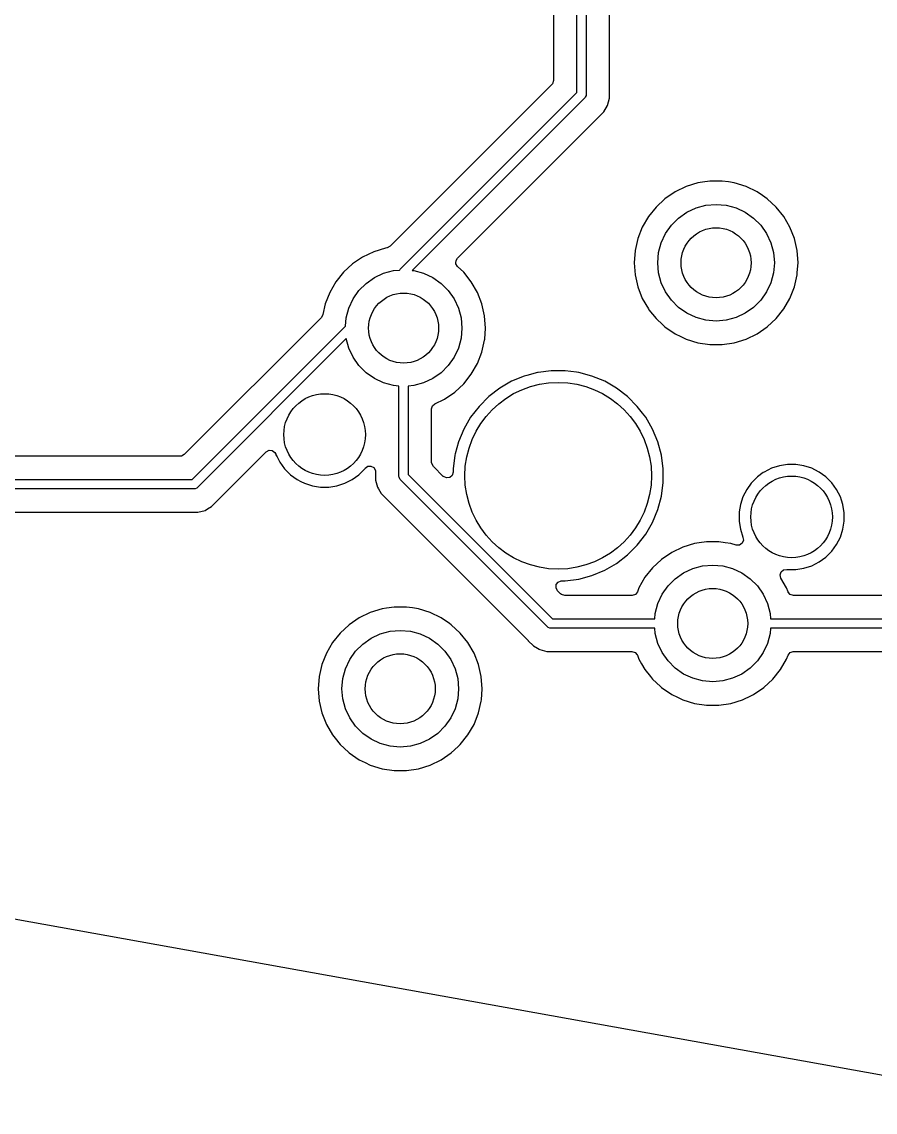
# Model space of a CAD drawing. Extents: x 98 to 223, y -135 to -41.
# Drawn here: x 175.02 to 193.3, y -131.41 to -108.06 of the extents above; entities that cross this region are included whole.
import ezdxf

# ---------------------------------------------------------------- set-up
doc = ezdxf.new("R2010")
doc.units = 0
doc.layers.add('BLACK', color=7, linetype='CONTINUOUS')

msp = doc.modelspace()

# ---------------------------------------------------------------- linework, layer by layer
at = {"layer": 'BLACK', "linetype": 'CONTINUOUS'}
for p, q in [((186.9075, -109.575453), (186.9075, -99.348751)), ((187.1075, -99.348751), (187.1075, -109.616875)), ((186.407, -99.839136), (186.407, -109.316777)), ((187.608, -109.260321), (187.608, -106.979963)), ((187.608, -109.530204), (187.608, -109.260321)), ((186.370681, -109.404458), (182.908918, -112.86622)), ((186.387315, -109.383816), (186.370681, -109.404458)), ((186.407, -109.316777), (186.387315, -109.383816)), ((183.126789, -113.356164), (186.9075, -109.575453)), ((187.078211, -109.687585), (183.382143, -113.383653)), ((187.090648, -109.672432), (187.078211, -109.687585)), ((187.105579, -109.636384), (187.090648, -109.672432)), ((187.1075, -109.616875), (187.105579, -109.636384)), ((187.567077, -109.848659), (187.608001, -109.695932)), ((187.608001, -109.530222), (187.608, -109.530204)), ((187.608001, -109.537817), (187.608001, -109.530222)), ((187.608001, -109.695932), (187.608001, -109.537817)), ((184.350095, -113.123513), (187.48802, -109.985591)), ((187.48802, -109.985591), (187.567077, -109.848659)), ((189.250768, -111.584692), (189.014398, -111.698521)), ((189.501471, -111.50736), (189.250768, -111.584692)), ((189.501477, -111.507359), (189.501471, -111.50736)), ((189.50148, -111.507358), (189.501477, -111.507359)), ((189.599342, -111.492607), (189.50148, -111.507358)), ((189.760907, -111.468254), (189.599342, -111.492607)), ((189.760913, -111.468254), (189.760907, -111.468254)), ((190.023277, -111.468254), (189.760913, -111.468254)), ((190.023282, -111.468254), (190.023277, -111.468254)), ((190.157918, -111.488548), (190.023282, -111.468254)), ((190.28271, -111.507358), (190.157918, -111.488548)), ((190.282714, -111.507359), (190.28271, -111.507358)), ((190.282718, -111.50736), (190.282714, -111.507359)), ((190.533422, -111.584692), (190.282718, -111.50736)), ((190.769791, -111.698521), (190.53342, -111.584692)), ((190.53342, -111.584692), (190.533422, -111.584692)), ((188.797615, -111.846321), (188.605293, -112.024768)), ((189.014397, -111.698522), (188.797615, -111.846321)), ((189.014398, -111.698521), (189.014397, -111.698522)), ((190.769792, -111.698522), (190.769791, -111.698521)), ((190.769795, -111.698524), (190.769792, -111.698522)), ((190.769799, -111.698526), (190.769795, -111.698524)), ((190.888693, -111.779587), (190.769799, -111.698526)), ((190.986574, -111.846321), (190.888693, -111.779587)), ((191.178896, -112.024768), (190.986574, -111.846321)), ((188.605293, -112.024768), (188.441709, -112.229897)), ((189.267095, -112.136222), (189.46457, -112.044138)), ((189.46457, -112.044138), (189.675035, -111.987744)), ((189.675035, -111.987744), (189.892095, -111.968754)), ((189.892095, -111.968754), (190.109155, -111.987744)), ((190.109155, -111.987744), (190.31962, -112.044138)), ((190.31962, -112.044138), (190.517095, -112.136222)), ((191.178899, -112.024772), (191.178896, -112.024768)), ((191.1789, -112.024773), (191.178899, -112.024772)), ((191.342481, -112.229897), (191.1789, -112.024773)), ((188.441709, -112.229897), (188.310527, -112.45711)), ((188.934539, -112.415269), (189.08861, -112.261198)), ((189.08861, -112.261198), (189.267095, -112.136222)), ((190.517095, -112.136222), (190.69558, -112.261198)), ((190.69558, -112.261198), (190.849651, -112.415269)), ((191.473663, -112.457111), (191.342481, -112.229897)), ((188.310527, -112.45711), (188.214677, -112.701332)), ((188.809563, -112.593754), (188.934539, -112.415269)), ((190.849651, -112.415269), (190.974627, -112.593754)), ((191.569515, -112.701338), (191.473663, -112.457111)), ((188.214671, -112.701351), (188.156292, -112.957128)), ((188.214677, -112.701332), (188.214671, -112.701351)), ((188.717479, -112.791229), (188.809563, -112.593754)), ((190.974627, -112.593754), (191.066711, -112.791229)), ((191.627897, -112.957124), (191.569515, -112.701338)), ((182.556173, -112.983438), (182.319803, -113.097267)), ((182.806882, -112.906104), (182.556173, -112.983438)), ((182.806885, -112.906103), (182.806882, -112.906104)), ((182.839723, -112.901153), (182.806885, -112.906103)), ((182.847595, -112.899705), (182.839723, -112.901153)), ((182.908918, -112.86622), (182.847595, -112.899705)), ((188.156291, -112.957133), (188.136687, -113.218749)), ((188.156292, -112.957128), (188.156291, -112.957133)), ((188.642095, -113.218754), (188.661085, -113.001694)), ((188.661085, -113.001694), (188.717479, -112.791229)), ((191.066711, -112.791229), (191.123105, -113.001694)), ((191.123105, -113.001694), (191.142095, -113.218754)), ((191.627897, -112.957128), (191.627897, -112.957124)), ((191.627898, -112.957133), (191.627897, -112.957128)), ((191.647503, -113.218749), (191.627898, -112.957133)), ((182.10302, -113.245067), (181.910698, -113.423514)), ((182.319802, -113.097268), (182.10302, -113.245067)), ((182.319803, -113.097267), (182.319802, -113.097268)), ((184.317682, -113.242062), (184.318475, -113.218749)), ((184.353437, -113.302091), (184.317682, -113.242062)), ((184.318475, -113.218749), (184.320057, -113.172233)), ((184.320057, -113.172233), (184.350095, -113.123513)), ((188.136687, -113.218749), (188.136687, -113.218758)), ((188.136687, -113.218758), (188.156291, -113.480374)), ((188.661085, -113.435814), (188.642095, -113.218754)), ((191.142095, -113.218754), (191.123105, -113.435814)), ((191.631655, -113.430235), (191.647503, -113.218758)), ((191.647503, -113.218758), (191.647503, -113.218749)), ((181.910698, -113.423514), (181.747114, -113.628643)), ((182.5725, -113.534968), (182.769975, -113.442884)), ((182.769975, -113.442884), (182.98044, -113.38649)), ((182.98044, -113.38649), (183.112867, -113.374904)), ((183.112867, -113.374904), (183.114353, -113.371318)), ((183.114353, -113.371318), (183.126789, -113.356164)), ((183.382143, -113.383653), (183.41456, -113.38649)), ((183.41456, -113.38649), (183.625025, -113.442884)), ((183.625025, -113.442884), (183.8225, -113.534968)), ((184.484301, -113.423514), (184.353437, -113.302091)), ((184.484304, -113.423518), (184.484301, -113.423514)), ((184.484305, -113.423519), (184.484304, -113.423518)), ((184.647886, -113.628643), (184.484305, -113.423519)), ((188.156291, -113.480374), (188.156292, -113.480379)), ((188.156292, -113.480379), (188.214671, -113.736156)), ((188.717479, -113.646279), (188.661085, -113.435814)), ((191.123105, -113.435814), (191.066711, -113.646279)), ((191.569515, -113.73617), (191.627897, -113.480384)), ((191.627897, -113.480384), (191.631655, -113.430235)), ((181.747114, -113.628643), (181.615932, -113.855856)), ((182.239944, -113.814015), (182.394015, -113.659944)), ((182.394015, -113.659944), (182.5725, -113.534968)), ((183.8225, -113.534968), (184.000985, -113.659944)), ((184.000985, -113.659944), (184.155056, -113.814015)), ((184.779068, -113.855857), (184.647886, -113.628643)), ((188.809563, -113.843754), (188.717479, -113.646279)), ((191.066711, -113.646279), (190.974627, -113.843754)), ((181.615932, -113.855856), (181.520082, -114.100078)), ((182.114968, -113.9925), (182.239944, -113.814015)), ((184.155056, -113.814015), (184.280032, -113.9925)), ((184.87492, -114.100084), (184.779068, -113.855857)), ((188.214671, -113.736156), (188.214673, -113.736165)), ((188.214673, -113.736165), (188.214675, -113.73617)), ((188.214675, -113.73617), (188.310527, -113.980397)), ((188.934539, -114.022239), (188.809563, -113.843754)), ((190.974627, -113.843754), (190.849651, -114.022239)), ((191.473663, -113.980397), (191.569515, -113.73617)), ((181.520077, -114.100095), (181.468201, -114.327378)), ((181.520082, -114.100078), (181.520077, -114.100095)), ((182.022884, -114.189975), (182.114968, -113.9925)), ((184.280032, -113.9925), (184.372116, -114.189975)), ((184.933302, -114.35587), (184.87492, -114.100084)), ((188.310527, -113.980397), (188.441709, -114.207611)), ((189.08861, -114.17631), (188.934539, -114.022239)), ((189.267095, -114.301286), (189.08861, -114.17631)), ((190.69558, -114.17631), (190.517095, -114.301286)), ((190.849651, -114.022239), (190.69558, -114.17631)), ((191.342481, -114.207611), (191.473663, -113.980397)), ((181.434991, -114.387466), (178.498232, -117.324227)), ((181.468201, -114.327378), (181.434991, -114.387466)), ((181.950829, -114.579442), (181.96649, -114.40044)), ((181.96649, -114.40044), (182.022884, -114.189975)), ((184.372116, -114.189975), (184.42851, -114.40044)), ((184.42851, -114.40044), (184.4475, -114.6175)), ((184.933302, -114.355874), (184.933302, -114.35587)), ((184.933303, -114.355879), (184.933302, -114.355874)), ((184.952908, -114.617495), (184.933303, -114.355879)), ((188.441709, -114.207611), (188.454665, -114.223857)), ((188.454665, -114.223857), (188.605293, -114.412739)), ((188.605293, -114.412739), (188.750885, -114.547827)), ((189.46457, -114.39337), (189.267095, -114.301286)), ((189.675035, -114.449764), (189.46457, -114.39337)), ((190.31962, -114.39337), (190.109155, -114.449764)), ((190.517095, -114.301286), (190.31962, -114.39337)), ((190.986574, -114.591187), (191.1789, -114.412735)), ((191.1789, -114.412735), (191.342481, -114.207611)), ((178.669226, -117.861046), (181.950829, -114.579442)), ((184.4475, -114.6175), (184.42851, -114.83456)), ((184.935274, -114.852815), (184.952908, -114.617504)), ((184.952908, -114.617504), (184.952908, -114.617495)), ((188.750885, -114.547827), (188.797616, -114.591187)), ((188.797616, -114.591187), (189.014391, -114.738982)), ((189.892095, -114.468754), (189.675035, -114.449764)), ((190.109155, -114.449764), (189.892095, -114.468754)), ((190.769799, -114.738982), (190.986574, -114.591187)), ((181.969039, -114.844076), (178.781359, -118.031757)), ((182.022884, -115.045025), (181.969039, -114.844076)), ((184.42851, -114.83456), (184.372116, -115.045025)), ((184.87492, -115.134916), (184.933302, -114.87913)), ((184.933302, -114.87913), (184.935274, -114.852815)), ((189.014391, -114.738982), (189.014396, -114.738984)), ((189.014396, -114.738984), (189.014397, -114.738985)), ((189.014397, -114.738985), (189.014398, -114.738986)), ((189.014398, -114.738986), (189.139938, -114.799442)), ((189.139938, -114.799442), (189.250768, -114.852815)), ((189.250768, -114.852815), (189.250769, -114.852815)), ((189.250769, -114.852815), (189.250772, -114.852817)), ((189.250772, -114.852817), (189.50148, -114.93015)), ((190.28271, -114.93015), (190.533418, -114.852817)), ((190.533418, -114.852817), (190.769799, -114.738982)), ((182.114968, -115.2425), (182.022884, -115.045025)), ((184.372116, -115.045025), (184.280032, -115.2425)), ((189.50148, -114.93015), (189.760913, -114.969254)), ((189.760913, -114.969254), (190.023277, -114.969254)), ((190.023277, -114.969254), (190.28271, -114.93015)), ((182.239944, -115.420985), (182.114968, -115.2425)), ((184.280032, -115.2425), (184.155056, -115.420985)), ((184.779068, -115.379143), (184.87492, -115.134916)), ((182.394015, -115.575056), (182.239944, -115.420985)), ((182.5725, -115.700032), (182.394015, -115.575056)), ((184.000985, -115.575056), (183.8225, -115.700032)), ((184.155056, -115.420985), (184.000985, -115.575056)), ((184.647886, -115.606357), (184.779068, -115.379143)), ((186.068558, -115.568518), (185.839188, -115.629977)), ((186.082636, -115.566664), (186.068558, -115.568518)), ((186.361037, -115.530011), (186.082636, -115.566664)), ((186.361045, -115.530011), (186.361037, -115.530011)), ((186.656057, -115.530011), (186.361045, -115.530011)), ((186.656064, -115.530011), (186.656057, -115.530011)), ((186.899664, -115.562082), (186.656064, -115.530011)), ((186.948544, -115.568518), (186.899664, -115.562082)), ((187.233503, -115.644872), (186.948544, -115.568518)), ((182.769975, -115.792116), (182.5725, -115.700032)), ((182.98044, -115.84851), (182.769975, -115.792116)), ((183.625025, -115.792116), (183.41456, -115.84851)), ((183.8225, -115.700032), (183.625025, -115.792116)), ((184.291979, -115.989933), (184.484305, -115.811481)), ((184.484305, -115.811481), (184.647886, -115.606357)), ((185.51104, -115.757769), (185.255557, -115.905272)), ((185.51105, -115.757765), (185.51104, -115.757769)), ((185.783589, -115.644875), (185.51105, -115.757765)), ((185.783599, -115.644872), (185.783589, -115.644875)), ((185.839188, -115.629977), (185.783599, -115.644872)), ((187.233505, -115.644873), (187.233503, -115.644872)), ((187.233512, -115.644875), (187.233505, -115.644873)), ((187.506051, -115.757765), (187.233512, -115.644875)), ((187.506061, -115.757769), (187.506051, -115.757765)), ((187.761544, -115.905272), (187.506061, -115.757769)), ((183.0975, -115.858751), (182.98044, -115.84851)), ((183.0975, -117.792862), (183.0975, -115.858751)), ((183.41456, -115.84851), (183.2975, -115.858751)), ((183.2975, -115.858751), (183.2975, -117.75144)), ((184.075204, -116.137728), (184.291979, -115.989933)), ((185.255557, -115.905272), (185.02151, -116.084863)), ((187.995591, -116.084863), (187.761544, -115.905272)), ((183.798, -116.349136), (183.817685, -116.282097)), ((183.817685, -116.282097), (183.868198, -116.237416)), ((183.868198, -116.237416), (184.075204, -116.137728)), ((185.021503, -116.084869), (184.812909, -116.293463)), ((185.02151, -116.084863), (185.021503, -116.084869)), ((187.995598, -116.084869), (187.995591, -116.084863)), ((188.204192, -116.293463), (187.995598, -116.084869)), ((183.798, -117.492765), (183.798, -116.349136)), ((184.812903, -116.29347), (184.633312, -116.527517)), ((184.812909, -116.293463), (184.812903, -116.29347)), ((188.204198, -116.29347), (188.204192, -116.293463)), ((188.317259, -116.440814), (188.204198, -116.29347)), ((188.383789, -116.527517), (188.317259, -116.440814)), ((184.633312, -116.527517), (184.485809, -116.783)), ((188.531294, -116.783004), (188.383789, -116.527517)), ((184.485805, -116.78301), (184.372915, -117.055549)), ((184.485809, -116.783), (184.485805, -116.78301)), ((188.64419, -117.055559), (188.531294, -116.783004)), ((184.372912, -117.055559), (184.304564, -117.310641)), ((184.372915, -117.055549), (184.372912, -117.055559)), ((188.720544, -117.340518), (188.64419, -117.055559)), ((178.410551, -117.360546), (170.643855, -117.360546)), ((178.436909, -117.357712), (178.410551, -117.360546)), ((178.498232, -117.324227), (178.436909, -117.357712)), ((179.201378, -118.31955), (180.252857, -117.26807)), ((180.252857, -117.26807), (180.314178, -117.234587)), ((180.314178, -117.234587), (180.38387, -117.239571)), ((180.38387, -117.239571), (180.439803, -117.281443)), ((180.439803, -117.281443), (180.458468, -117.317438)), ((180.458468, -117.317438), (180.462685, -117.330418)), ((180.462685, -117.330418), (180.462685, -117.33042)), ((180.462685, -117.33042), (180.485945, -117.376069)), ((180.485945, -117.376069), (180.543114, -117.488268)), ((184.296557, -117.340526), (184.258051, -117.632997)), ((184.296559, -117.340515), (184.296557, -117.340526)), ((184.304564, -117.310641), (184.296559, -117.340515)), ((188.759051, -117.633005), (188.720544, -117.340518)), ((180.543114, -117.488268), (180.647245, -117.631592)), ((180.647245, -117.631592), (180.772514, -117.756861)), ((182.238942, -117.756861), (182.364211, -117.631592)), ((182.364211, -117.631592), (182.372682, -117.619932)), ((182.372682, -117.619932), (182.428009, -117.577267)), ((182.428009, -117.577267), (182.497623, -117.571286)), ((182.497623, -117.571286), (182.559418, -117.603891)), ((182.559418, -117.603891), (182.593777, -117.664729)), ((182.593777, -117.664729), (182.597, -117.692817)), ((183.800834, -117.519123), (183.798, -117.492765)), ((183.834319, -117.580446), (183.800834, -117.519123)), ((184.04637, -117.792497), (183.834319, -117.580446)), ((184.258051, -117.632997), (184.258051, -117.704816)), ((188.759051, -117.928017), (188.759051, -117.633005)), ((191.079331, -117.619601), (190.921483, -117.70003)), ((191.079334, -117.6196), (191.079331, -117.619601)), ((191.247817, -117.564858), (191.079334, -117.6196)), ((191.378707, -117.544127), (191.247817, -117.564858)), ((191.422795, -117.537144), (191.378707, -117.544127)), ((191.599953, -117.537144), (191.422795, -117.537144)), ((191.644041, -117.544127), (191.599953, -117.537144)), ((191.77493, -117.564858), (191.644041, -117.544127)), ((191.943413, -117.6196), (191.77493, -117.564858)), ((191.943416, -117.619601), (191.943413, -117.6196)), ((192.087108, -117.692817), (191.943416, -117.619601)), ((170.155753, -117.861046), (178.669226, -117.861046)), ((180.772514, -117.756861), (180.915838, -117.860992)), ((180.915838, -117.860992), (180.993257, -117.900439)), ((180.993257, -117.900439), (181.073685, -117.94142)), ((181.93777, -117.94142), (182.095618, -117.860992)), ((182.095618, -117.860992), (182.238942, -117.756861)), ((182.596999, -117.871916), (182.596998, -117.871916)), ((182.596998, -117.871916), (182.596999, -117.871919)), ((182.597, -117.706192), (182.596999, -117.70621)), ((182.596999, -117.70621), (182.596999, -117.871916)), ((182.596999, -117.871919), (182.637923, -118.024647)), ((182.597, -117.692817), (182.597, -117.706192)), ((183.099421, -117.812371), (183.0975, -117.792862)), ((183.114353, -117.848419), (183.099421, -117.812371)), ((183.126789, -117.863573), (183.114353, -117.848419)), ((186.277449, -121.014233), (183.126789, -117.863573)), ((183.2975, -117.75144), (186.389582, -120.843522)), ((184.052848, -117.798529), (184.04637, -117.792497)), ((184.116404, -117.827554), (184.052848, -117.798529)), ((184.185562, -117.81761), (184.116404, -117.827554)), ((184.238366, -117.771855), (184.185562, -117.81761)), ((184.258051, -117.704816), (184.238366, -117.771855)), ((190.778157, -117.804163), (190.652893, -117.929427)), ((190.778158, -117.804163), (190.778157, -117.804163)), ((190.77816, -117.804161), (190.778158, -117.804163)), ((190.902524, -117.713805), (190.77816, -117.804161)), ((190.921483, -117.70003), (190.902524, -117.713805)), ((192.101264, -117.70003), (192.087108, -117.692817)), ((192.244588, -117.804161), (192.101264, -117.70003)), ((192.369857, -117.92943), (192.244588, -117.804161)), ((178.710648, -118.061046), (170.155753, -118.061046)), ((178.730157, -118.059125), (178.710648, -118.061046)), ((178.766205, -118.044193), (178.730157, -118.059125)), ((178.781359, -118.031757), (178.766205, -118.044193)), ((181.073685, -117.94142), (181.073688, -117.941421)), ((181.073688, -117.941421), (181.157929, -117.968792)), ((181.157929, -117.968792), (181.242173, -117.996164)), ((181.242173, -117.996164), (181.417149, -118.023878)), ((181.417149, -118.023878), (181.41715, -118.023878)), ((181.41715, -118.023878), (181.594306, -118.023878)), ((181.594306, -118.023878), (181.594307, -118.023878)), ((181.594307, -118.023878), (181.769283, -117.996164)), ((181.769283, -117.996164), (181.93777, -117.94142)), ((182.637923, -118.024647), (182.658024, -118.059463)), ((182.658024, -118.059463), (182.716977, -118.161574)), ((188.720544, -118.220504), (188.759051, -117.928017)), ((190.54876, -118.072753), (190.468331, -118.230601)), ((190.64418, -117.94142), (190.54876, -118.072753)), ((190.652891, -117.92943), (190.64418, -117.94142)), ((190.652893, -117.929428), (190.652891, -117.92943)), ((190.652893, -117.929427), (190.652893, -117.929428)), ((192.473987, -118.072753), (192.369857, -117.92943)), ((192.554416, -118.230601), (192.473987, -118.072753)), ((179.079364, -118.441566), (179.191168, -118.329762)), ((179.191168, -118.32976), (179.201376, -118.319553)), ((179.191168, -118.329762), (179.191168, -118.32976)), ((179.201376, -118.319553), (179.201378, -118.31955)), ((182.716977, -118.161574), (182.716981, -118.161579)), ((182.716981, -118.161579), (182.835849, -118.280447)), ((182.835849, -118.280447), (182.835855, -118.280452)), ((182.835855, -118.280452), (185.863299, -121.307896)), ((188.64419, -118.505463), (188.720544, -118.220504)), ((190.46833, -118.230604), (190.413588, -118.399087)), ((190.468331, -118.230601), (190.46833, -118.230604)), ((192.554417, -118.230604), (192.554416, -118.230601)), ((192.578225, -118.303879), (192.554417, -118.230604)), ((192.60916, -118.399089), (192.578225, -118.303879)), ((170.643855, -118.561546), (178.623979, -118.561546)), ((178.623979, -118.561546), (178.623995, -118.561547)), ((178.623995, -118.561547), (178.631591, -118.561547)), ((178.631591, -118.561547), (178.789702, -118.561547)), ((178.789702, -118.561547), (178.789705, -118.561547)), ((178.789705, -118.561547), (178.942433, -118.520623)), ((178.942433, -118.520623), (178.992552, -118.491685)), ((178.992552, -118.491685), (179.079364, -118.441566)), ((188.531294, -118.778018), (188.64419, -118.505463)), ((190.389594, -118.55058), (190.385874, -118.574065)), ((190.385874, -118.574065), (190.385874, -118.751223)), ((190.413588, -118.399087), (190.389594, -118.55058)), ((192.636874, -118.574065), (192.60916, -118.399089)), ((192.636874, -118.751223), (192.636874, -118.574065)), ((188.383789, -119.033505), (188.531294, -118.778018)), ((190.385874, -118.751223), (190.393861, -118.801648)), ((190.393861, -118.801648), (190.413588, -118.9262)), ((192.60916, -118.926199), (192.636874, -118.751223)), ((188.204197, -119.267553), (188.383789, -119.033505)), ((190.413588, -118.9262), (190.46833, -119.094683)), ((192.554416, -119.094686), (192.60916, -118.926199)), ((187.995593, -119.476157), (188.204197, -119.267553)), ((189.178275, -119.30946), (188.941905, -119.423289)), ((189.428978, -119.232128), (189.178275, -119.30946)), ((189.428984, -119.232127), (189.428978, -119.232128)), ((189.428987, -119.232126), (189.428984, -119.232127)), ((189.526849, -119.217375), (189.428987, -119.232126)), ((189.688414, -119.193022), (189.526849, -119.217375)), ((189.68842, -119.193022), (189.688414, -119.193022)), ((189.950784, -119.193022), (189.68842, -119.193022)), ((189.950789, -119.193022), (189.950784, -119.193022)), ((190.085425, -119.213316), (189.950789, -119.193022)), ((190.210217, -119.232126), (190.085425, -119.213316)), ((190.210222, -119.232127), (190.210217, -119.232126)), ((190.210229, -119.232129), (190.210222, -119.232127)), ((190.319434, -119.265814), (190.210229, -119.232129)), ((190.326175, -119.267687), (190.319434, -119.265814)), ((190.39598, -119.264695), (190.326175, -119.267687)), ((190.453087, -119.224438), (190.39598, -119.264695)), ((190.479364, -119.159698), (190.453087, -119.224438)), ((190.470197, -119.099189), (190.468158, -119.100033)), ((190.468158, -119.100033), (190.479364, -119.159698)), ((190.46833, -119.094683), (190.470197, -119.099189)), ((192.369857, -119.395858), (192.473988, -119.252534)), ((192.473988, -119.252534), (192.554416, -119.094686)), ((187.761545, -119.655749), (187.995593, -119.476157)), ((188.941904, -119.42329), (188.725122, -119.571089)), ((188.941905, -119.423289), (188.941904, -119.42329)), ((192.101264, -119.625258), (192.244588, -119.521127)), ((192.244588, -119.521127), (192.369857, -119.395858)), ((187.506058, -119.803254), (187.761545, -119.655749)), ((188.5328, -119.749536), (188.369216, -119.954665)), ((188.725122, -119.571089), (188.5328, -119.749536)), ((189.194602, -119.86099), (189.392077, -119.768906)), ((189.392077, -119.768906), (189.602542, -119.712512)), ((189.602542, -119.712512), (189.819602, -119.693522)), ((189.819602, -119.693522), (190.036662, -119.712512)), ((190.036662, -119.712512), (190.247127, -119.768906)), ((190.247127, -119.768906), (190.444602, -119.86099)), ((191.285155, -119.83596), (191.340077, -119.792769)), ((191.340077, -119.792769), (191.40556, -119.785414)), ((191.40556, -119.785414), (191.422795, -119.788144)), ((191.422795, -119.788144), (191.422797, -119.788144)), ((191.422797, -119.788144), (191.599952, -119.788144)), ((191.599952, -119.788144), (191.599953, -119.788144)), ((191.599953, -119.788144), (191.774929, -119.76043)), ((191.774929, -119.76043), (191.943416, -119.705686)), ((191.943416, -119.705686), (192.101264, -119.625258)), ((186.656057, -120.031011), (186.948544, -119.992504)), ((186.948544, -119.992504), (187.233503, -119.91615)), ((187.233503, -119.91615), (187.506058, -119.803254)), ((188.369216, -119.954665), (188.238037, -120.181872)), ((188.862046, -120.140037), (189.016117, -119.985966)), ((189.016117, -119.985966), (189.194602, -119.86099)), ((190.444602, -119.86099), (190.623087, -119.985966)), ((190.623087, -119.985966), (190.777158, -120.140037)), ((191.262303, -119.901987), (191.285155, -119.83596)), ((191.278775, -119.969885), (191.262303, -119.901987)), ((191.40117, -120.181879), (191.278775, -119.969885)), ((186.46308, -120.181369), (186.468064, -120.111677)), ((186.496565, -120.242692), (186.46308, -120.181369)), ((186.468064, -120.111677), (186.509936, -120.055744)), ((186.560576, -120.306703), (186.496565, -120.242692)), ((186.509936, -120.055744), (186.5754, -120.031327)), ((186.5754, -120.031327), (186.584246, -120.031011)), ((186.584246, -120.031011), (186.65605, -120.031011)), ((186.65605, -120.031011), (186.656057, -120.031011)), ((188.238034, -120.181879), (188.205675, -120.264327)), ((188.238037, -120.181872), (188.238034, -120.181877)), ((188.238034, -120.181877), (188.238034, -120.181879)), ((188.73707, -120.318522), (188.862046, -120.140037)), ((190.777158, -120.140037), (190.902134, -120.318522)), ((191.433543, -120.264364), (191.40117, -120.181879)), ((186.581218, -120.323337), (186.560576, -120.306703)), ((186.648257, -120.343022), (186.581218, -120.323337)), ((188.090249, -120.343022), (186.648257, -120.343022)), ((188.096992, -120.342839), (188.090249, -120.343022)), ((188.162862, -120.319538), (188.096992, -120.342839)), ((188.205675, -120.264327), (188.162862, -120.319538)), ((188.644986, -120.515997), (188.73707, -120.318522)), ((190.902134, -120.318522), (190.994218, -120.515997)), ((191.436161, -120.270533), (191.433543, -120.264364)), ((191.481916, -120.323337), (191.436161, -120.270533)), ((191.548955, -120.343022), (191.481916, -120.323337)), ((201.273344, -120.343022), (191.548955, -120.343022)), ((182.48368, -120.708206), (182.24731, -120.822035)), ((182.734383, -120.630874), (182.48368, -120.708206)), ((182.734389, -120.630873), (182.734383, -120.630874)), ((182.734392, -120.630872), (182.734389, -120.630873)), ((182.832254, -120.616121), (182.734392, -120.630872)), ((182.993819, -120.591768), (182.832254, -120.616121)), ((182.993825, -120.591768), (182.993819, -120.591768)), ((183.256189, -120.591768), (182.993825, -120.591768)), ((183.256194, -120.591768), (183.256189, -120.591768)), ((183.39083, -120.612062), (183.256194, -120.591768)), ((183.515622, -120.630872), (183.39083, -120.612062)), ((183.515626, -120.630873), (183.515622, -120.630872)), ((183.51563, -120.630874), (183.515626, -120.630873)), ((183.766334, -120.708206), (183.51563, -120.630874)), ((184.002703, -120.822035), (183.766332, -120.708206)), ((183.766332, -120.708206), (183.766334, -120.708206)), ((188.578351, -120.843522), (188.588592, -120.726462)), ((188.588592, -120.726462), (188.644986, -120.515997)), ((190.994218, -120.515997), (191.050612, -120.726462)), ((191.050612, -120.726462), (191.060853, -120.843522)), ((182.247309, -120.822036), (182.030527, -120.969835)), ((182.24731, -120.822035), (182.247309, -120.822036)), ((184.002704, -120.822036), (184.002703, -120.822035)), ((184.002707, -120.822038), (184.002704, -120.822036)), ((184.002711, -120.82204), (184.002707, -120.822038)), ((184.182055, -120.944315), (184.002711, -120.82204)), ((184.219486, -120.969835), (184.182055, -120.944315)), ((186.389582, -120.843522), (188.578351, -120.843522)), ((191.060853, -120.843522), (201.532019, -120.843522)), ((181.838205, -121.148282), (181.674621, -121.353411)), ((182.030527, -120.969835), (181.838205, -121.148282)), ((182.500007, -121.259736), (182.697482, -121.167652)), ((182.697482, -121.167652), (182.907947, -121.111258)), ((182.907947, -121.111258), (183.125007, -121.092268)), ((183.125007, -121.092268), (183.342067, -121.111258)), ((183.342067, -121.111258), (183.552532, -121.167652)), ((183.552532, -121.167652), (183.750007, -121.259736)), ((184.411808, -121.148282), (184.219486, -120.969835)), ((184.411811, -121.148286), (184.411808, -121.148282)), ((184.411812, -121.148287), (184.411811, -121.148286)), ((184.575393, -121.353411), (184.411812, -121.148287)), ((186.292603, -121.026669), (186.277449, -121.014233)), ((186.328651, -121.041601), (186.292603, -121.026669)), ((186.34816, -121.043522), (186.328651, -121.041601)), ((188.578351, -121.043522), (186.34816, -121.043522)), ((188.588592, -121.160582), (188.578351, -121.043522)), ((188.644986, -121.371047), (188.588592, -121.160582)), ((191.050612, -121.160582), (190.994218, -121.371047)), ((191.060853, -121.043522), (191.050612, -121.160582)), ((201.573441, -121.043522), (191.060853, -121.043522)), ((181.674621, -121.353411), (181.543439, -121.580624)), ((182.167451, -121.538783), (182.321522, -121.384712)), ((182.321522, -121.384712), (182.500007, -121.259736)), ((183.750007, -121.259736), (183.928492, -121.384712)), ((183.928492, -121.384712), (184.082563, -121.538783)), ((184.706575, -121.580625), (184.575393, -121.353411)), ((185.863299, -121.307896), (185.863309, -121.307907)), ((185.863309, -121.307907), (185.867639, -121.312237)), ((185.867639, -121.312237), (185.86764, -121.312238)), ((185.86764, -121.312238), (185.979444, -121.424042)), ((185.979444, -121.424042), (186.066255, -121.474161)), ((188.73707, -121.568522), (188.644986, -121.371047)), ((190.994218, -121.371047), (190.902134, -121.568522)), ((181.543439, -121.580624), (181.447589, -121.824846)), ((182.042475, -121.717268), (182.167451, -121.538783)), ((184.082563, -121.538783), (184.207539, -121.717268)), ((184.802427, -121.824852), (184.706575, -121.580625)), ((186.066255, -121.474161), (186.066257, -121.474163)), ((186.066257, -121.474163), (186.104311, -121.496133)), ((186.104311, -121.496133), (186.116375, -121.503099)), ((186.116375, -121.503099), (186.269103, -121.544022)), ((186.269103, -121.544022), (186.427217, -121.544022)), ((186.427217, -121.544022), (188.090249, -121.544022)), ((188.090249, -121.544022), (188.157288, -121.563707)), ((188.157288, -121.563707), (188.203043, -121.616511)), ((188.203043, -121.616511), (188.20566, -121.622679)), ((188.20566, -121.622679), (188.238034, -121.705165)), ((188.862046, -121.747007), (188.73707, -121.568522)), ((190.902134, -121.568522), (190.777158, -121.747007)), ((191.40117, -121.705165), (191.433528, -121.622716)), ((191.433528, -121.622716), (191.476342, -121.567506)), ((191.476342, -121.567506), (191.542212, -121.544205)), ((191.542212, -121.544205), (191.548955, -121.544022)), ((191.548955, -121.544022), (201.486772, -121.544022)), ((181.447583, -121.824865), (181.389204, -122.080642)), ((181.447589, -121.824846), (181.447583, -121.824865)), ((181.950391, -121.914743), (182.042475, -121.717268)), ((184.207539, -121.717268), (184.299623, -121.914743)), ((184.860809, -122.080638), (184.802427, -121.824852)), ((188.238034, -121.705165), (188.238036, -121.705168)), ((188.238036, -121.705168), (188.238037, -121.705171)), ((188.238037, -121.705171), (188.296494, -121.80642)), ((188.296494, -121.80642), (188.369216, -121.932379)), ((189.016117, -121.901078), (188.862046, -121.747007)), ((190.777158, -121.747007), (190.623087, -121.901078)), ((191.269988, -121.932379), (191.40117, -121.705165)), ((181.389203, -122.080647), (181.369599, -122.342263)), ((181.389204, -122.080642), (181.389203, -122.080647)), ((181.875007, -122.342268), (181.893997, -122.125208)), ((181.893997, -122.125208), (181.950391, -121.914743)), ((184.299623, -121.914743), (184.356017, -122.125208)), ((184.356017, -122.125208), (184.375007, -122.342268)), ((184.860809, -122.080642), (184.860809, -122.080638)), ((184.86081, -122.080647), (184.860809, -122.080642)), ((184.880415, -122.342263), (184.86081, -122.080647)), ((188.369216, -121.932379), (188.487449, -122.080638)), ((188.487449, -122.080638), (188.5328, -122.137507)), ((189.194602, -122.026054), (189.016117, -121.901078)), ((189.392077, -122.118138), (189.194602, -122.026054)), ((189.602542, -122.174532), (189.392077, -122.118138)), ((190.247127, -122.118138), (190.036662, -122.174532)), ((190.444602, -122.026054), (190.247127, -122.118138)), ((190.623087, -121.901078), (190.444602, -122.026054)), ((191.106407, -122.137503), (191.269988, -121.932379)), ((181.369599, -122.342263), (181.369599, -122.342272)), ((181.369599, -122.342272), (181.389203, -122.603888)), ((181.893997, -122.559328), (181.875007, -122.342268)), ((184.375007, -122.342268), (184.356017, -122.559328)), ((184.862781, -122.577583), (184.880415, -122.342272)), ((184.880415, -122.342272), (184.880415, -122.342263)), ((188.5328, -122.137507), (188.699284, -122.29198)), ((188.699284, -122.29198), (188.725123, -122.315955)), ((188.725123, -122.315955), (188.941898, -122.46375)), ((189.819602, -122.193522), (189.602542, -122.174532)), ((190.036662, -122.174532), (189.819602, -122.193522)), ((190.697306, -122.46375), (190.914081, -122.315955)), ((190.914081, -122.315955), (191.106407, -122.137503)), ((181.950391, -122.769793), (181.893997, -122.559328)), ((184.356017, -122.559328), (184.299623, -122.769793)), ((184.860809, -122.603898), (184.862781, -122.577583)), ((188.941898, -122.46375), (188.941903, -122.463752)), ((188.941903, -122.463752), (188.941904, -122.463753)), ((188.941904, -122.463753), (188.941905, -122.463754)), ((188.941905, -122.463754), (189.067445, -122.52421)), ((189.067445, -122.52421), (189.178275, -122.577583)), ((189.178275, -122.577583), (189.178276, -122.577583)), ((189.178276, -122.577583), (189.178279, -122.577585)), ((189.178279, -122.577585), (189.428987, -122.654918)), ((190.210217, -122.654918), (190.460925, -122.577585)), ((190.460925, -122.577585), (190.647713, -122.487632)), ((190.647713, -122.487632), (190.697298, -122.463754)), ((190.697298, -122.463753), (190.697306, -122.46375)), ((190.697298, -122.463754), (190.697298, -122.463753)), ((181.389203, -122.603888), (181.389204, -122.603893)), ((181.389204, -122.603893), (181.447583, -122.85967)), ((182.042475, -122.967268), (181.950391, -122.769793)), ((184.299623, -122.769793), (184.207539, -122.967268)), ((184.802427, -122.859684), (184.860809, -122.603898)), ((189.428987, -122.654918), (189.68842, -122.694022)), ((189.68842, -122.694022), (189.950784, -122.694022)), ((189.950784, -122.694022), (190.210217, -122.654918)), ((181.447583, -122.85967), (181.447585, -122.859679)), ((181.447585, -122.859679), (181.447587, -122.859684)), ((181.447587, -122.859684), (181.543439, -123.103911)), ((182.167451, -123.145753), (182.042475, -122.967268)), ((184.207539, -122.967268), (184.082563, -123.145753)), ((184.706575, -123.103911), (184.802427, -122.859684)), ((181.543439, -123.103911), (181.674621, -123.331125)), ((182.321522, -123.299824), (182.167451, -123.145753)), ((184.082563, -123.145753), (183.928492, -123.299824)), ((184.575393, -123.331125), (184.706575, -123.103911)), ((181.674621, -123.331125), (181.730457, -123.401141)), ((181.730457, -123.401141), (181.838205, -123.536253)), ((182.500007, -123.4248), (182.321522, -123.299824)), ((182.697482, -123.516884), (182.500007, -123.4248)), ((182.907947, -123.573278), (182.697482, -123.516884)), ((183.552532, -123.516884), (183.342067, -123.573278)), ((183.750007, -123.4248), (183.552532, -123.516884)), ((183.928492, -123.299824), (183.750007, -123.4248)), ((184.411812, -123.536249), (184.575393, -123.331125)), ((181.838205, -123.536253), (182.017175, -123.702311)), ((182.017175, -123.702311), (182.030528, -123.714701)), ((182.030528, -123.714701), (182.247303, -123.862496)), ((183.125007, -123.592268), (182.907947, -123.573278)), ((183.342067, -123.573278), (183.125007, -123.592268)), ((184.002711, -123.862496), (184.219486, -123.714701)), ((184.219486, -123.714701), (184.36874, -123.576213)), ((184.36874, -123.576213), (184.411808, -123.536253)), ((184.411808, -123.536251), (184.411812, -123.536249)), ((184.411808, -123.536253), (184.411808, -123.536251)), ((182.247303, -123.862496), (182.247308, -123.862498)), ((182.247308, -123.862498), (182.247309, -123.862499)), ((182.247309, -123.862499), (182.24731, -123.8625)), ((182.24731, -123.8625), (182.37285, -123.922956)), ((182.37285, -123.922956), (182.48368, -123.976329)), ((182.48368, -123.976329), (182.483681, -123.976329)), ((182.483681, -123.976329), (182.483684, -123.976331)), ((182.483684, -123.976331), (182.734392, -124.053664)), ((183.515622, -124.053664), (183.76633, -123.976331)), ((183.76633, -123.976331), (184.002711, -123.862496)), ((182.734392, -124.053664), (182.993825, -124.092768)), ((182.993825, -124.092768), (183.256189, -124.092768)), ((183.256189, -124.092768), (183.515622, -124.053664)), ((197.833178, -131.409969), (173.711038, -127.069051))]:
    msp.add_line(p, q, dxfattribs=at)
at = {"layer": 'BLACK'}
for centre, radius in [((189.892095, -113.218754), 0.75), ((183.1975, -114.6175), 0.75), ((186.508551, -117.780511), 2), ((181.505728, -116.898378), 0.875), ((191.511374, -118.662644), 0.875), ((189.819602, -120.943522), 0.75), ((183.125007, -122.342268), 0.75)]:
    msp.add_circle(centre, radius, dxfattribs=at)

doc.saveas('drawing.dxf')
